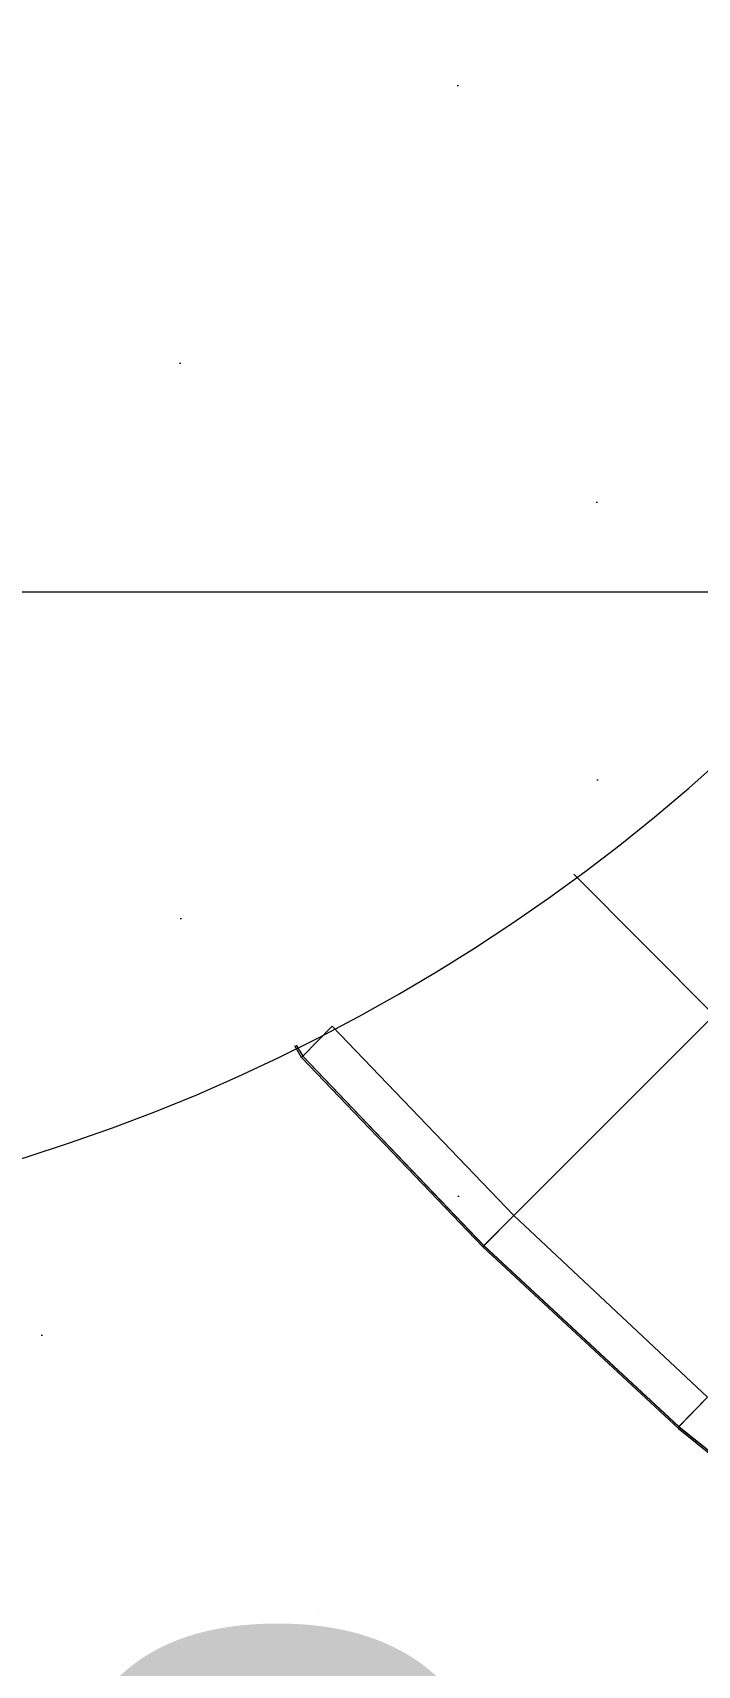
# Model space of a CAD drawing. Header units: millimetres. Extents: x -81374 to 485233, y -39075 to 157313.
# Drawn here: x 47817 to 48032, y -11108 to -10580 of the extents above; entities that cross this region are included whole.
import ezdxf
from ezdxf.enums import TextEntityAlignment as Align

# ---------------------------------------------------------------- set-up
doc = ezdxf.new("R2010")
doc.units = ezdxf.units.MM
for name, color, linetype in [('ceilings', 253, 'Continuous'), ('Hatch 01_UC', 7, 'Continuous'), ('M-HVAC ELLIPTICAL DUCT', 6, 'Continuous')]:
    doc.layers.add(name, color=color, linetype=linetype)
doc.layers.add('G-IMPT', color=8, linetype='Continuous', lineweight=5)
doc.styles.add('Herbalife_Third Floor - Furniture Layout - 210201$0$CG', font='GOTHIC.TTF')
doc.styles.add('HVAC TEXT', font='Romans.shx', dxfattribs={"width": 0.8, "height": 100})
doc.styles.get("Standard").update_dxf_attribs({"font": 'arial.ttf'})
doc.dimstyles.new('HVAC DIM', dxfattribs={"dimtxt": 100, "dimasz": 200, "dimexe": 50, "dimexo": 50, "dimgap": 50, "dimtad": 1, "dimtoh": 1, "dimdec": 0, "dimzin": 0, "dimdsep": 46, "dimtxsty": 'HVAC TEXT', "dimcen": 50, "dimclrd": 7, "dimclre": 7, "dimclrt": 7, "dimadec": 0, "dimazin": 0, "dimtfac": 1, "dimtdec": 0, "dimtofl": 0, "dimtmove": 0, "dimatfit": 3, "dimfxl": 1, "dimtolj": 1, "dimtzin": 0, "dimarcsym": 0})

# ---------------------------------------------------------------- blocks, each defined once
blk = doc.blocks.new('floor plan 1')
at = {"layer": 'G-IMPT', "color": 8, "ltscale": 500}
for p, q in [((10145.01, -28044.46), (10121.74, -28025.64)), ((10144.91, -28045.03), (10122.28, -28026.95)), ((10135.63, -28054.61), (10144.91, -28045.03)), ((10144.91, -28045.03), (10145.01, -28044.46)), ((10207.93, -28103.56), (10144.91, -28045.03)), ((10208.27, -28103.22), (10145.01, -28044.46)), ((10198.21, -28113.31), (10135.63, -28054.61)), ((10198.21, -28113.31), (10207.93, -28103.56)), ((10207.93, -28103.56), (10208.27, -28103.22)), ((10266.49, -28164.8), (10207.93, -28103.56)), ((10266.85, -28164.43), (10208.27, -28103.22)), ((10198.21, -28113.31), (10133.51, -28178.13)), ((10257.02, -28174.51), (10198.21, -28113.31)), ((10257.02, -28174.51), (10266.49, -28164.8)), ((10266.49, -28164.8), (10266.85, -28164.43)), ((10268.63, -28168.44), (10266.49, -28164.8)), ((10266.85, -28164.43), (10269.07, -28168.2)), ((10178.87, -28223.74), (10133.51, -28178.13))]:
    blk.add_line(p, q, dxfattribs=at)
blk.add_arc((10534.32, -28705.24), 600, 90, 270, dxfattribs=at)
blk.add_arc((10534.32, -28705.24), 600, 90, 270, dxfattribs=at)
at = {"layer": 'G-IMPT', "color": 8, "ltscale": 500, "style": 'Herbalife_Third Floor - Furniture Layout - 210201$0$CG'}
blk.add_text('(10\'-3" X 9\'-2")', height=220, dxfattribs=at).set_placement((9613.15, -27978.24))
at = {"layer": 'G-IMPT', "color": 8, "ltscale": 500}
for rotation, p in [(359.9992, (39680.63, -4989.62, 0)), (359.9992, (35886.72, -10139.29, 0)), (270.0008, (28873.29, -20643.48, 0)), (359.9992, (11975.31, -26935.44, 0)), (359.9992, (15267.63, -26935.44, 0)), (359.9992, (26686.27, -26987.73, 0)), (270.0008, (15861.11, -28615.02, 0)), (89.9992, (23697.81, -33300.57, 0)), (89.9992, (23597.87, -35337.73, 0)), (89.9992, (23597.88, -37388.34, 0)), (359.9992, (13750.44, -37781.54, 0)), (89.9992, (23697.83, -40746.76, 0)), (89.9992, (23597.8, -44302.49, 0)), (89.9992, (23597.81, -46399.06, 0)), (89.9992, (23697.78, -48339.78, 0)), (89.9992, (23697.77, -54279.98, 0)), (359.9992, (27418.07, -55702.4, 0)), (89.9992, (9671.91, -65856.51, 0)), (359.9992, (4684.11, -67403.39, 0)), (359.9992, (8737.21, -67403.39, 0))]:
    blk.add_attdef('PARTITIONTYPE', text='', height=200, rotation=rotation, dxfattribs=at).set_placement(p, align=Align.MIDDLE_CENTER)
blk = doc.blocks.new('GRID')
at = {"layer": 'ceilings', "lineweight": 5, "transparency": 33554597}
h = blk.add_hatch(dxfattribs=at)
h.set_pattern_fill('DOTS', color=8, scale=80, angle=45)
h.paths.add_polyline_path([(56229.86, 61282.61), (56229.86, 61882.61), (56829.86, 61882.61), (56829.86, 61282.61)])
at = {"layer": 'ceilings', "color": 8, "lineweight": 5}
blk.add_lwpolyline([(56229.86, 61282.61), (56229.86, 61882.61), (56829.86, 61882.61), (56829.86, 61282.61)], close=True, dxfattribs=at)
blk = doc.blocks.new('Steelcase EMEA Bolia - Mood Dining Chair - scx_bolia_d3_ancilary_mood_back_18ba0357-V64-Level 1')
at = {"layer": 'G-IMPT'}
for p, q in [((-199.29, 82.78), (-196.15, 112.54)), ((-198.83, 82.45), (-195.61, 111.23)), ((-202.48, -3.5), (-199.29, 82.78)), ((-201.99, -3.5), (-198.83, 82.45)), ((-198.83, 82.45), (-199.29, 82.78)), ((-185.49, 82.24), (-198.83, 82.45)), ((-188.23, -3.52), (-185.49, 82.24)), ((-200.62, -88.21), (-202.48, -3.5)), ((-201.99, -3.5), (-202.48, -3.5)), ((-188.23, -3.52), (-201.99, -3.5)), ((-200.1, -88.21), (-201.99, -3.5)), ((-186.53, -88.38), (-188.23, -3.52)), ((-188.23, -3.52), (-96.65, -3.61)), ((-96.46, -67.94), (-96.65, -3.61)), ((-200.62, -88.21), (-199.52, -92.44)), ((-200.1, -88.21), (-200.62, -88.21)), ((-186.53, -88.38), (-200.1, -88.21)), ((-199.04, -92.3), (-200.1, -88.21))]:
    blk.add_line(p, q, dxfattribs=at)

msp = doc.modelspace()

# ---------------------------------------------------------------- hatches: boundary and pattern name
at = {"layer": 'Hatch 01_UC', "linetype": 'Continuous', "lineweight": 0, "transparency": 33554597}
h = msp.add_hatch(dxfattribs=at)
h.set_pattern_fill('ANSI31', color=8, scale=60, angle=180)
h.set_pattern_definition([(225, (86411.17, 39444.27), (134.70384, -134.70384), [])])
h.paths.add_polyline_path([(48881.24, -11861.82), (45957.83, -11861.82), (45957.83, -9058.87), (48881.24, -9058.87)])
h.paths.add_polyline_path([(48319.54, -11360.35), (46519.54, -11360.35), (46519.54, -9560.35), (48319.54, -9560.35)], flags=16)

# ---------------------------------------------------------------- block references
at = {"linetype": 'Continuous', "rotation": 180}
msp.add_blockref('floor plan 1', (58170.8, -39075.37), dxfattribs=at)
at = {"color": 8, "extrusion": (0, 0, -1), "zscale": -1, "rotation": 135.0000000000012}
msp.add_blockref('Steelcase EMEA Bolia - Mood Dining Chair - scx_bolia_d3_ancilary_mood_back_18ba0357-V64-Level 1', (-48108.18, -10831.46), dxfattribs=at)
at = {"layer": 'ceilings', "xscale": -1, "rotation": 269.9999999999999}
msp.add_blockref('GRID', (-13563.07, -66990.2), dxfattribs=at)
at = {"layer": 'ceilings', "rotation": 270}
msp.add_blockref('GRID', (-13563.07, 45469.51), dxfattribs=at)

# ---------------------------------------------------------------- leaders
at = {"layer": 'M-HVAC ELLIPTICAL DUCT', "linetype": 'Continuous'}
msp.add_leader([(44726.22, -10767.37), (44726.22, -11632.46), (49311.58, -11632.46)], dimstyle='HVAC DIM', dxfattribs=at)

doc.saveas('drawing.dxf')
